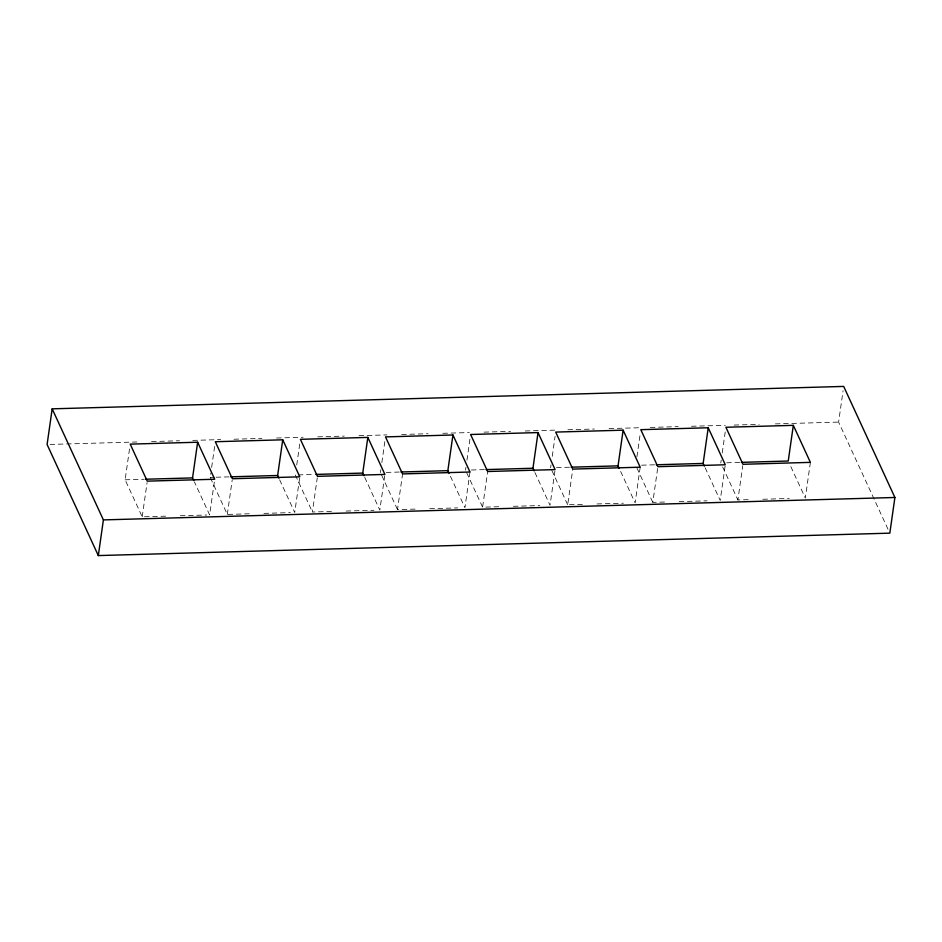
<?xml version="1.0" encoding="UTF-8"?>
<svg xmlns="http://www.w3.org/2000/svg" width="942" height="942" viewBox="0 0 942 942"><rect width="100%" height="100%" fill="white"/><g stroke="black" fill="none" stroke-linecap="round" stroke-linejoin="round"><path stroke-width="0.71" stroke-dasharray="4.71 3.53" d="M165.651 516.169L142.207 516.828L125.133 479.808L129.596 448.416M142.207 516.828L147.082 482.575M249.289 513.802L227.305 514.414L210.231 477.406L210.831 473.12M211.644 467.409L214.894 444.577M214.305 482.092L209.63 514.921L194.393 481.868M227.305 514.414L232.179 480.173M296.742 465.007L299.992 442.163M299.603 478.253L294.728 512.507L278.879 478.136M331.454 511.471L312.403 512.012L317.277 477.759M380.427 472.578L380.827 469.728M381.84 462.593L385.09 439.761M384.701 475.851L379.826 510.105L364.589 477.052M415.092 509.104L397.5 509.598L402.575 473.92M465.525 470.176L465.925 467.314M466.949 460.179L469.987 438.772M469.999 472.013L464.924 507.691L449.075 473.32M498.718 506.737L482.598 507.185L487.673 471.506M550.623 467.762L551.023 464.912M552.247 456.34L555.085 436.37M554.897 471.035L550.022 505.277L534.785 472.225M582.356 504.37L567.696 504.782L572.771 469.104M636.933 456.788L640.183 433.956M640.195 467.197L635.12 502.875L619.271 468.492M664.522 502.039L652.794 502.369L657.669 468.115M720.818 462.946L721.219 460.085M722.243 452.949L725.281 431.542M725.093 466.208L720.218 500.461L704.981 467.409M748.148 499.672L737.892 499.966L742.767 465.713M810.391 462.369L805.316 498.047L790.079 464.995M887.988 529.192L838.604 422.098L843.078 390.706M50.044 444.436L136.849 441.975M151.556 441.562L179.51 440.774M192.745 440.397L220.699 439.596M233.946 439.231L261.9 438.43M276.607 438.018L303.088 437.265M317.795 436.853L344.277 436.099M358.996 435.687L386.95 434.898M401.657 434.474L428.139 433.732M442.858 433.308L469.34 432.555M484.047 432.142L510.529 431.389M525.236 430.977L554.661 430.141M567.908 429.764L594.39 429.022M609.097 428.598L639.995 427.727M650.286 427.433L678.24 426.644M691.487 426.267L725.328 425.313M734.148 425.066L759.158 424.347M775.348 423.9L838.604 422.098M125.133 479.808L144.185 479.266M210.231 477.406L214.623 477.276M216.095 477.229L229.283 476.864M298.261 474.909L314.381 474.45M386.291 472.413L399.479 472.036M471.389 469.999L484.577 469.634M556.486 467.597L569.674 467.22M641.584 465.183L654.772 464.806M726.682 462.781L739.87 462.404M180.311 515.745L206.698 515.003M263.948 513.378L290.336 512.636M346.114 511.059L373.962 510.27M429.74 508.692L457.6 507.903M513.378 506.313L539.766 505.571M597.004 503.946L623.392 503.205M679.17 501.627L707.03 500.838M762.808 499.26L789.196 498.506M722.644 466.902L737.892 499.966M636.933 467.997L652.794 502.369M551.835 470.411L567.696 504.782M466.737 472.813L482.598 507.185M381.64 475.227L397.5 509.598M295.329 474.992L312.403 512.012"/><path stroke-width="1.41" d="M52.175 408.84L47.1 444.518L98.321 555.58L889.825 533.16L894.9 497.482L843.679 386.42L52.175 408.84L103.396 519.902L98.321 555.58M193.781 480.55L192.557 477.9L197.643 442.222L130.208 444.129L147.282 481.15L214.705 479.243L197.643 442.222M278.879 478.136L277.654 475.486L282.741 439.808L215.306 441.727L232.38 478.736L299.803 476.829L282.741 439.808M363.977 475.722L362.752 473.084L367.839 437.406L300.404 439.313L317.478 476.334L384.901 474.427L367.839 437.406M449.075 473.32L447.85 470.67L452.937 434.992L385.502 436.9L402.575 473.92L469.999 472.013L452.937 434.992M534.173 470.906L532.948 468.256L538.035 432.578L470.6 434.498L487.673 471.506L555.097 469.599L538.035 432.578M619.271 468.492L618.046 465.854L623.133 430.176L555.698 432.084L572.771 469.104L640.195 467.197L623.133 430.176M704.369 466.09L703.144 463.44L708.231 427.762L640.796 429.67L657.869 466.69L725.293 464.783L708.231 427.762M793.329 425.348L810.391 462.369L742.967 464.288L725.893 427.268L793.329 425.348L788.242 461.027L741.342 462.357M145.657 479.231L192.557 477.9M230.755 476.817L277.654 475.486M315.853 474.415L362.752 473.084M400.951 472.001L447.85 470.67M486.048 469.587L532.948 468.256M571.146 467.185L618.046 465.854M656.244 464.771L703.144 463.44M103.396 519.902L894.9 497.482"/></g></svg>
